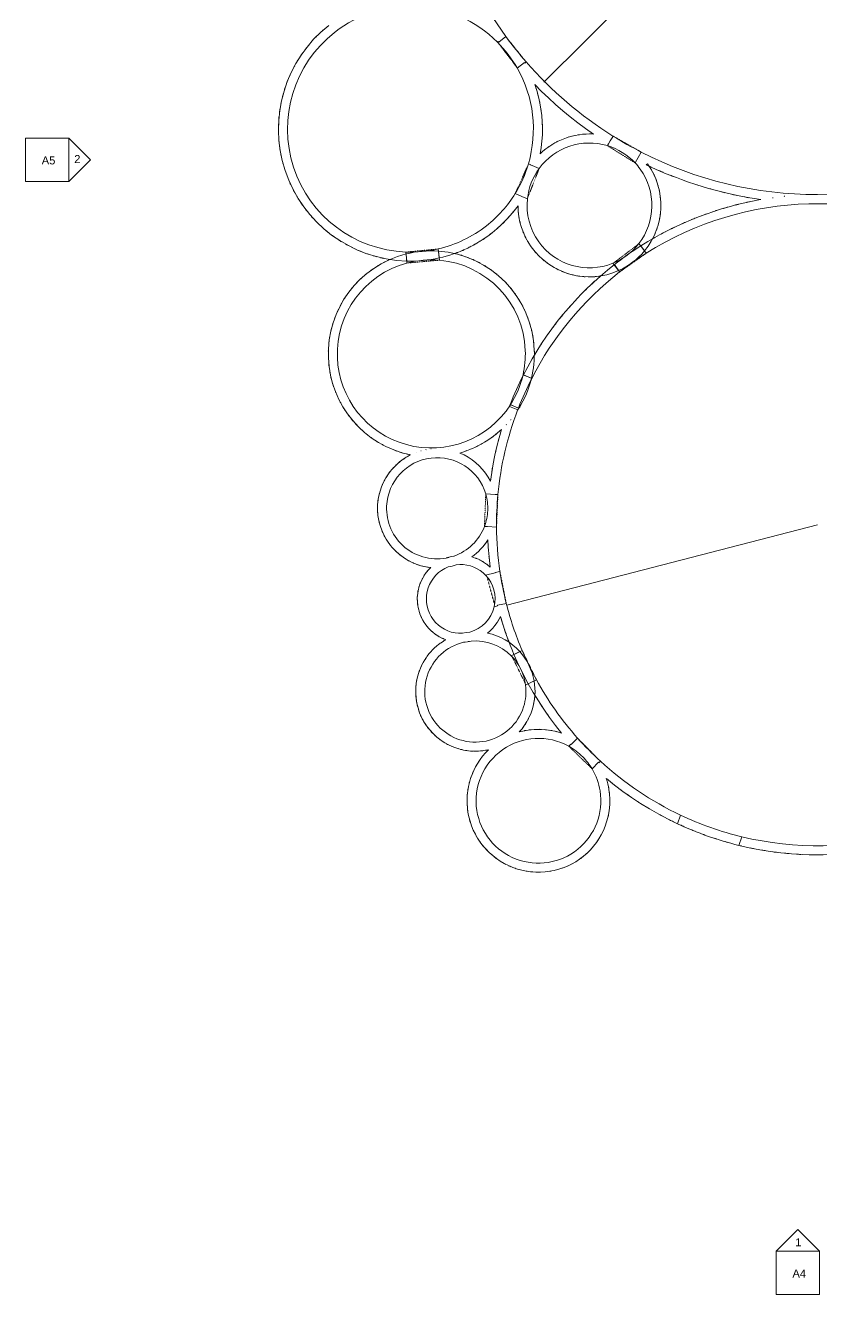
# Model space of a CAD drawing. Header units: inches. Extents: x -870 to 733, y -1250 to 961.
# Drawn here: x -870 to 11, y -1250 to 153 of the extents above; entities that cross this region are included whole.
import ezdxf

# ---------------------------------------------------------------- set-up
doc = ezdxf.new("R2010")
doc.units = ezdxf.units.IN
doc.header["$MEASUREMENT"] = 0
doc.linetypes.add('Overhead', pattern=[0.15625, 0.09375, -0.0625])
for name, color, linetype, lineweight in [('A-DETL', 90, 'Continuous', 9), ('A-GENM', 13, 'Continuous', 9), ('A-ROOF', 132, 'Continuous', 13), ('A-WALL', 113, 'Continuous', 13), ('G-ANNO-SYMB', 111, 'Continuous', 9)]:
    doc.layers.add(name, color=color, linetype=linetype, lineweight=lineweight)
doc.styles.add('Arial', font='arial.ttf', dxfattribs={"height": 8.851796})

# ---------------------------------------------------------------- blocks, each defined once
blk = doc.blocks.new('Opening-Cased - 36_ x 84_-254266-T_O_ Footing')
at = {"layer": 'A-GENM', "linetype": 'Overhead'}
blk.add_line((-18.3, 5), (17.7, 5), dxfattribs=at)
blk = doc.blocks.new('Opening-Cased - 36_ x 84_-V2-T_O_ Footing')
at = {"layer": 'A-GENM', "linetype": 'Overhead'}
blk.add_line((-16.7, -5), (16, -5), dxfattribs=at)
blk = doc.blocks.new('Opening-Cased - 36_ x 84_-V3-T_O_ Footing')
at = {"layer": 'A-GENM', "linetype": 'Overhead'}
blk.add_line((-16.1, -5), (15.5, -5), dxfattribs=at)
blk = doc.blocks.new('Opening-Cased - 36_ x 84_-V4-T_O_ Footing')
at = {"layer": 'A-GENM', "linetype": 'Overhead'}
blk.add_line((-17.4, -5), (-11.5, -5), dxfattribs=at)
blk = doc.blocks.new('Opening-Cased - 36_ x 84_-V5-T_O_ Footing')
at = {"layer": 'A-GENM', "linetype": 'Overhead'}
blk.add_line((-18.3, 5), (-15.6, 5), dxfattribs=at)
blk = doc.blocks.new('Opening-Cased - 36_ x 84_-V6-T_O_ Footing')
at = {"layer": 'A-GENM', "linetype": 'Overhead'}
blk.add_line((-17.5, -5), (16.9, -5), dxfattribs=at)
blk = doc.blocks.new('Opening-Cased - 36_ x 84_-V7-T_O_ Footing')
at = {"layer": 'A-GENM', "linetype": 'Overhead'}
blk.add_line((-17, -5), (16.3, -5), dxfattribs=at)
blk = doc.blocks.new('Opening-Cased - 36_ x 84_-V8-T_O_ Footing')
at = {"layer": 'A-GENM', "linetype": 'Overhead'}
blk.add_line((-18, -5), (17.4, -5), dxfattribs=at)
blk = doc.blocks.new('Elevation - Detail Number-164347-T_O_ Footing')
at = {"layer": 'G-ANNO-SYMB'}
for p, q in [((-0.25, -0.25), (-0.25, 0.25)), ((-0.25, 0.25), (0.25, 0.25)), ((0.25, 0.25), (0.25, -0.25)), ((0.25, -0.25), (-0.25, -0.25))]:
    blk.add_line(p, q, dxfattribs=at)
blk = doc.blocks.new('Elevation - Detail Number-164074-T_O_ Footing')
at = {"layer": 'G-ANNO-SYMB'}
for p, q in [((0, 0.25), (-0.25, 0)), ((0.25, 0), (0, 0.25)), ((-0.25, 0), (0.25, 0))]:
    blk.add_line(p, q, dxfattribs=at)

msp = doc.modelspace()

# ---------------------------------------------------------------- linework, layer by layer
at = {"layer": 'A-DETL'}
for p, q in [((-296.7, 90.3), (307.9, 694.9)), ((-337.8, -487.9), (5.9, -399))]:
    msp.add_line(p, q, dxfattribs=at)
at = {"layer": 'A-ROOF'}
for p, q in [((-43.7, -37.4), (-43.1, -37.4)), ((-98, -49.2), (-97.7, -49.1)), ((-362.8, -82.7), (-362.9, -82.8)), ((-361.3, -113.1), (-361.1, -113.2)), ((-275.8, -167), (-275.6, -166.7)), ((-284, -177.4), (-283.8, -177)), ((-291.8, -187.9), (-291.6, -187.6)), ((-299.1, -198.6), (-299, -198.4)), ((-347, -305.8), (-346.8, -305.3)), ((-437.9, -319), (-437.8, -319)), ((-402, -316), (-401.8, -316)), ((-350, -318.2), (-349.9, -317.8)), ((-358, -426.5), (-358.1, -425.9)), ((-343.6, -504.2), (-343.7, -503.9)), ((-342.3, -508.3), (-342.5, -507.7)), ((-306.7, -588.5), (-306.7, -588.6)), ((-305.2, -589.8), (-305.4, -589.5)), ((-314.5, -614.9), (-314.6, -615)), ((-312, -609.9), (-312.1, -609.9))]:
    msp.add_line(p, q, dxfattribs=at)
for centre, radius, start, end in [((-444.3, 38.5), 146, 134.8112, 136.129), ((-444.3, 38.5), 146, 131.5143, 132.6127), ((-444.3, 38.5), 146, 141.4051, 142.8684), ((-444.3, 38.5), 146, 138.1081, 139.5196), ((-444.3, 38.5), 146, 147.999, 149.5178), ((-444.3, 38.5), 146, 144.702, 146.1982), ((-444.3, 38.5), 146, 154.5931, 156.1406), ((-444.3, 38.5), 146, 151.296, 152.8312), ((-444.3, 38.5), 146, 161.1873, 162.752), ((-444.3, 38.5), 146, 157.8902, 159.4473), ((-444.3, 38.5), 146, 17.6867, 18.8329), ((-444.3, 38.5), 146, 164.4845, 166.0553), ((-444.3, 38.5), 146, 14.5785, 15.6204), ((-444.3, 38.5), 146, 171.079, 172.6589), ((-444.3, 38.5), 146, 167.7817, 169.3575), ((-444.3, 38.5), 146, 11.4929, 11.9617), ((-444.3, 38.5), 146, 7.5099, 8.4128), ((-444.3, 38.5), 146, 177.6737, 179.2597), ((-444.3, 38.5), 146, 174.3763, 175.9596), ((-444.3, 38.5), 146, 4.1964, 5.3169), ((-444.3, 38.5), 146, 1.0437, 2.1859), ((-444.3, 38.5), 146, 180.9711, 182.5594), ((-444.3, 38.5), 146, 357.939, 358.9548), ((-246.3, -45.9), 79, 106.6349, 107.9004), ((-246.3, -45.9), 79, 102.2961, 103.7387), ((-246.3, -45.9), 79, 98.1242, 99.4371), ((-246.3, -45.9), 79, 94.0362, 94.2646), ((-246.3, -45.9), 79, 88.6354, 89.8938), ((-444.3, 38.5), 146, 184.2686, 185.8588), ((-444.3, 38.5), 146, 187.5662, 189.1578), ((-444.3, 38.5), 146, 350.8264, 351.7739), ((-444.3, 38.5), 146, 354.855, 355.1341), ((-246.3, -45.9), 79, 124.6343, 125.907), ((-246.3, -45.9), 79, 120.3011, 121.744), ((-246.3, -45.9), 79, 116.1306, 117.4377), ((-246.3, -45.9), 79, 112.0362, 112.2163), ((-444.3, 38.5), 146, 190.8638, 192.4565), ((-444.3, 38.5), 146, 194.1616, 195.7551), ((-444.3, 38.5), 146, 197.4595, 199.0534), ((-444.3, 38.5), 146, 200.7575, 202.3516), ((5.9, 393), 437, 244.7606, 245.1862), ((-246.3, -45.9), 79, 32.2767, 33.4553), ((-246.3, -45.9), 79, 29.5899, 30.0738), ((-246.3, -45.9), 79, 27.8728, 30.0995), ((-246.3, -45.9), 79, 23.469, 25.6958), ((-246.3, -45.9), 79, 24.8329, 25.6278), ((5.9, 393), 437, 246.3348, 246.9973), ((5.9, 393), 437, 248.1258, 248.7687), ((-444.3, 38.5), 146, 204.0556, 205.6496), ((-246.3, -45.9), 79, 19.0652, 21.292), ((-246.3, -45.9), 79, 20.2457, 21.1819), ((-246.3, -45.9), 79, 14.6614, 16.8883), ((-246.3, -45.9), 79, 15.7152, 16.7362), ((5.9, 393), 437, 250.0057, 250.5248), ((5.9, 393), 437, 252.2734, 252.5252), ((5.9, 393), 437, 254.0244, 254.6171), ((-444.3, 38.5), 146, 207.3539, 208.9475), ((-444.3, 38.5), 146, 210.6524, 212.2453), ((-246.3, -45.9), 79, 10.2575, 12.4846), ((-246.3, -45.9), 79, 11.2104, 12.2907), ((-246.3, -45.9), 79, 5.8537, 8.0808), ((-246.3, -45.9), 79, 6.7195, 7.8453), ((-246.3, -45.9), 79, 1.4498, 3.6771), ((-246.3, -45.9), 79, 2.2369, 3.4), ((5.9, 393), 437, 255.7854, 256.4443), ((5.9, 393), 437, 257.5684, 258.2209), ((5.9, 393), 437, 259.4175, 259.9793), ((5.9, -399), 365, 101.8581, 102.5013), ((5.9, -399), 365, 95.6631, 95.7967), ((-444.3, 38.5), 146, 213.9511, 215.543), ((-444.3, 38.5), 146, 217.2501, 218.8406), ((-444.3, 38.5), 146, 320.5606, 321.529), ((-444.3, 38.5), 146, 320.9657, 321.4201), ((-246.3, -45.9), 79, 184.4173, 185.7905), ((-246.3, -45.9), 79, 352.6421, 354.8697), ((-246.3, -45.9), 79, 353.2862, 354.5097), ((-246.3, -45.9), 79, 357.046, 359.2734), ((-246.3, -45.9), 79, 357.7597, 358.9548), ((5.9, -399), 365, 109.6259, 110.4868), ((5.9, -399), 365, 109.8096, 110.1032), ((5.9, -399), 365, 107.6826, 108.5296), ((5.9, -399), 365, 107.7908, 108.0373), ((5.9, -399), 365, 105.7404, 106.5611), ((5.9, -399), 365, 105.7804, 105.9717), ((5.9, -399), 365, 103.799, 104.5681), ((5.9, -399), 365, 103.9063, 104.4081), ((-444.3, 38.5), 146, 220.5493, 222.1381), ((-444.3, 38.5), 146, 223.849, 225.4355), ((-444.3, 38.5), 146, 227.149, 228.7329), ((-444.3, 38.5), 146, 311.2427, 312.2109), ((-444.3, 38.5), 146, 314.2853, 315.4058), ((-444.3, 38.5), 146, 314.3766, 314.8187), ((-444.3, 38.5), 146, 317.3659, 318.4864), ((-444.3, 38.5), 146, 317.5352, 318.1194), ((-246.3, -45.9), 79, 188.6063, 190.2361), ((-246.3, -45.9), 79, 188.795, 189.5985), ((-246.3, -45.9), 79, 192.803, 194.5229), ((-246.3, -45.9), 79, 193.2519, 194.1652), ((-246.3, -45.9), 79, 197.0128, 198.7567), ((-246.3, -45.9), 79, 197.7088, 198.516), ((-246.3, -45.9), 79, 343.8343, 346.0623), ((-246.3, -45.9), 79, 344.3464, 345.6197), ((-246.3, -45.9), 79, 348.2382, 350.466), ((-246.3, -45.9), 79, 348.8153, 350.0647), ((5.9, -399), 365, 115.4673, 116.3308), ((5.9, -399), 365, 113.5174, 114.3856), ((5.9, -399), 365, 113.9224, 114.2357), ((5.9, -399), 365, 111.5706, 112.438), ((5.9, -399), 365, 111.845, 112.1693), ((-444.3, 38.5), 146, 230.4496, 232.0302), ((-444.3, 38.5), 146, 233.7508, 235.3275), ((-444.3, 38.5), 146, 237.0528, 238.6247), ((-444.3, 38.5), 146, 301.9041, 304.0098), ((-444.3, 38.5), 146, 305.0608, 308.2174), ((-444.3, 38.5), 146, 311.284, 311.5181), ((-246.3, -45.9), 79, 201.2466, 202.9665), ((-246.3, -45.9), 79, 202.1657, 202.8017), ((-246.3, -45.9), 79, 205.5335, 207.1633), ((-246.3, -45.9), 79, 206.6225, 207.0593), ((-246.3, -45.9), 79, 331.9467, 332.2853), ((5.9, -399), 365, 119.3864, 119.9959), ((-246.3, -45.9), 79, 332.0277, 332.8513), ((-246.3, -45.9), 79, 335.0265, 337.255), ((-246.3, -45.9), 79, 335.4126, 336.7301), ((-246.3, -45.9), 79, 339.4304, 341.6586), ((-246.3, -45.9), 79, 339.8789, 341.1749), ((5.9, -399), 365, 117.4223, 118.2745), ((5.9, -399), 365, 116.168, 116.3025), ((-444.3, 38.5), 146, 240.3558, 241.9219), ((-444.3, 38.5), 146, 243.6602, 245.219), ((-444.3, 38.5), 146, 246.9664, 248.5161), ((-421.2, -210.1), 114, 94.6442, 96.3793), ((-421.2, -210.1), 114, 92.0691, 92.6856), ((-444.3, 38.5), 146, 289.6048, 291.0049), ((-444.3, 38.5), 146, 290.3742, 290.6661), ((-444.3, 38.5), 146, 292.4337, 294.1924), ((-444.3, 38.5), 146, 293.6785, 293.9163), ((-444.3, 38.5), 146, 295.5906, 297.3981), ((-444.3, 38.5), 146, 297.0016, 297.1851), ((-444.3, 38.5), 146, 298.7474, 300.6439), ((-444.3, 38.5), 146, 300.3664, 300.4948), ((-246.3, -45.9), 79, 209.9792, 211.3522), ((-246.3, -45.9), 79, 211.0794, 211.3021), ((-246.3, -45.9), 79, 219.9874, 221.4689), ((-444.3, 38.5), 146, 250.2752, 251.8132), ((-444.3, 38.5), 146, 253.5876, 255.1102), ((-421.2, -210.1), 114, 120.6219, 122.4296), ((-444.3, 38.5), 146, 256.9055, 258.4072), ((-421.2, -210.1), 114, 116.8872, 118.698), ((-421.2, -210.1), 114, 113.6691, 114.9664), ((-444.3, 38.5), 146, 260.2326, 261.0533), ((-421.2, -210.1), 114, 76.3747, 76.9025), ((-421.2, -210.1), 114, 76.2207, 76.8588), ((-421.2, -210.1), 114, 72.5963, 74.1992), ((-421.2, -210.1), 114, 72.7394, 73.2538), ((-421.2, -210.1), 114, 68.9735, 70.5401), ((-421.2, -210.1), 114, 69.1069, 69.5107), ((-421.2, -210.1), 114, 65.3519, 66.8524), ((-421.2, -210.1), 114, 65.4764, 65.7675), ((-421.2, -210.1), 114, 61.7313, 63.0946), ((-421.2, -210.1), 114, 61.8473, 62.0244), ((-246.3, -45.9), 79, 224.4388, 226.2152), ((-246.3, -45.9), 79, 224.5727, 226.1716), ((-246.3, -45.9), 79, 228.8904, 230.792), ((-246.3, -45.9), 79, 229.0909, 230.7297), ((-246.3, -45.9), 79, 233.3422, 235.3122), ((-246.3, -45.9), 79, 233.6092, 235.2314), ((-421.2, -210.1), 114, 131.8289, 133.6243), ((-421.2, -210.1), 114, 128.0926, 129.8928), ((-421.2, -210.1), 114, 124.357, 126.1612), ((-421.2, -210.1), 114, 58.1115, 59.069), ((-421.2, -210.1), 114, 53.6542, 54.4923), ((-421.2, -210.1), 114, 49.5386, 50.8726), ((-421.2, -210.1), 114, 49.9409, 50.7951), ((-246.3, -45.9), 79, 237.7942, 239.8067), ((-246.3, -45.9), 79, 238.1275, 239.7076), ((-246.3, -45.9), 79, 242.2465, 244.2874), ((-246.3, -45.9), 79, 242.6457, 244.17), ((-246.3, -45.9), 79, 246.699, 248.7598), ((-246.3, -45.9), 79, 247.164, 248.6242), ((-246.3, -45.9), 79, 251.1519, 253.2269), ((-246.3, -45.9), 79, 251.6822, 253.073), ((-246.3, -45.9), 79, 255.6052, 257.6902), ((-246.3, -45.9), 79, 256.2005, 257.5181), ((-246.3, -45.9), 79, 260.059, 262.1509), ((-246.3, -45.9), 79, 260.7188, 261.9606), ((-246.3, -45.9), 79, 264.5134, 266.6097), ((-246.3, -45.9), 79, 265.237, 266.4012), ((-246.3, -45.9), 79, 268.9685, 271.067), ((-246.3, -45.9), 79, 269.7553, 270.8403), ((-246.3, -45.9), 79, 273.4245, 275.5231), ((-246.3, -45.9), 79, 274.2735, 275.2782), ((5.9, -399), 365, 131.0765, 131.438), ((-246.3, -45.9), 79, 277.8817, 279.0447), ((5.9, -399), 365, 131.0589, 131.265), ((-246.3, -45.9), 79, 278.7918, 279.1457), ((-421.2, -210.1), 114, 139.3038, 141.0875), ((-421.2, -210.1), 114, 135.5659, 137.3559), ((-421.2, -210.1), 114, 45.7641, 47.2521), ((-421.2, -210.1), 114, 45.9554, 47.052), ((-421.2, -210.1), 114, 42.0706, 43.6307), ((-421.2, -210.1), 114, 42.2003, 43.3089), ((-421.2, -210.1), 114, 38.4089, 40.0081), ((-421.2, -210.1), 114, 38.5091, 39.5658), ((5.9, -399), 365, 134.453, 135.3634), ((5.9, -399), 365, 132.4853, 133.4008), ((5.9, -399), 365, 132.9963, 133.328), ((-421.2, -210.1), 114, 150.5269, 152.2822), ((-421.2, -210.1), 114, 146.7838, 148.5506), ((-421.2, -210.1), 114, 143.043, 144.8191), ((-421.2, -210.1), 114, 34.7628, 36.3839), ((-421.2, -210.1), 114, 34.8448, 35.8226), ((-421.2, -210.1), 114, 31.1257, 32.7576), ((-421.2, -210.1), 114, 31.1942, 32.0795), ((5.9, -399), 365, 136.4228, 137.3258), ((-421.2, -210.1), 114, 158.0236, 159.7453), ((-421.2, -210.1), 114, 154.273, 156.0138), ((-421.2, -210.1), 114, 27.4941, 29.1282), ((-421.2, -210.1), 114, 27.5515, 28.3364), ((-421.2, -210.1), 114, 23.8662, 25.4945), ((-421.2, -210.1), 114, 23.914, 24.5933), ((-421.2, -210.1), 114, 20.2408, 21.854), ((5.9, -399), 365, 140.3729, 141.2502), ((5.9, -399), 365, 138.3955, 139.2881), ((-421.2, -210.1), 114, 165.5503, 167.2084), ((-421.2, -210.1), 114, 161.7812, 163.4769), ((-421.2, -210.1), 114, 20.2798, 20.8502), ((-421.2, -210.1), 114, 16.6173, 18.2023), ((-421.2, -210.1), 114, 16.648, 17.1071), ((-421.2, -210.1), 114, 12.9953, 14.5297), ((5.9, -399), 365, 142.3588, 143.2122), ((-421.2, -210.1), 114, 169.341, 170.94), ((-421.2, -210.1), 114, 13.0179, 13.364), ((-421.2, -210.1), 114, 9.6346, 10.8277), ((-421.2, -210.1), 114, 9.3743, 10.8112), ((-421.2, -210.1), 114, 5.7541, 6.9549), ((5.9, -399), 365, 144.3615, 145.1741), ((-421.2, -210.1), 114, 177.1594, 178.3846), ((-421.2, -210.1), 114, 173.1791, 174.6715), ((-421.2, -210.1), 114, 359.2903, 2.1346), ((5.9, -399), 365, 148.6293, 149.0799), ((5.9, -399), 365, 146.4071, 147.1359), ((-421.2, -210.1), 114, 185.8258, 187.0549), ((-421.2, -210.1), 114, 189.517, 190.9911), ((-421.2, -210.1), 114, 193.2082, 194.7867), ((-421.2, -210.1), 114, 196.8996, 198.5354), ((-421.2, -210.1), 114, 200.591, 202.2628), ((-421.2, -210.1), 114, 339.3508, 341.0232), ((-421.2, -210.1), 114, 343.0441, 344.7412), ((-421.2, -210.1), 114, 204.2826, 205.9788), ((-421.2, -210.1), 114, 207.9743, 209.6879), ((-421.2, -210.1), 114, 331.9646, 333.5424), ((-421.2, -210.1), 114, 335.6577, 337.2936), ((-421.2, -210.1), 114, 211.6661, 213.3925), ((-421.2, -210.1), 114, 215.3581, 217.0941), ((-421.2, -210.1), 114, 328.2716, 329.7434), ((-421.2, -210.1), 114, 219.0503, 220.7935), ((-421.2, -210.1), 114, 222.7426, 224.4913), ((-421.2, -210.1), 114, 226.4353, 228.1879), ((-421.2, -210.1), 114, 316.6234, 316.8128), ((-421.2, -210.1), 114, 320.3211, 320.4367), ((-421.2, -210.1), 114, 230.1281, 231.8835), ((-421.2, -210.1), 114, 233.8214, 235.5784), ((-421.2, -210.1), 114, 237.515, 239.2726), ((-421.2, -210.1), 114, 298.8239, 300.1564), ((-421.2, -210.1), 114, 302.0593, 303.3734), ((-421.2, -210.1), 114, 302.4744, 302.8318), ((-421.2, -210.1), 114, 305.3352, 306.5805), ((-421.2, -210.1), 114, 306.0494, 306.3435), ((-421.2, -210.1), 114, 308.7326, 309.7816), ((-421.2, -210.1), 114, 308.9991, 309.6074), ((-421.2, -210.1), 114, 309.6346, 309.7865), ((5.9, -399), 365, 164.8963, 165.4426), ((-421.2, -210.1), 114, 241.209, 242.9664), ((-421.2, -210.1), 114, 244.9037, 246.6597), ((-421.2, -210.1), 114, 248.599, 250.3527), ((-421.2, -210.1), 114, 252.2953, 254.0454), ((-421.2, -210.1), 114, 255.9927, 257.7377), ((-414.7, -380.8), 66, 117.8904, 120.1519), ((-414.7, -380.8), 66, 105.6734, 105.886), ((-414.7, -380.8), 66, 100.8049, 101.1008), ((-414.7, -380.8), 66, 95.9365, 96.1239), ((-421.2, -210.1), 114, 289.1986, 290.2477), ((-421.2, -210.1), 114, 292.3998, 293.6451), ((-421.2, -210.1), 114, 295.6069, 296.921), ((-421.2, -210.1), 114, 298.8951, 299.0501), ((5.9, -399), 365, 166.613, 167.2451), ((-414.7, -380.8), 66, 137.0462, 139.2771), ((-414.7, -380.8), 66, 132.2541, 134.4964), ((-414.7, -380.8), 66, 127.4647, 129.7153), ((-414.7, -380.8), 66, 122.6774, 124.9337), ((5.9, -399), 365, 170.1537, 170.7), ((5.9, -399), 365, 168.3512, 168.9833), ((-414.7, -380.8), 66, 151.4551, 153.6174), ((-414.7, -380.8), 66, 146.6443, 148.8376), ((-414.7, -380.8), 66, 141.8424, 144.0575), ((-414.7, -380.8), 66, 166.048, 167.9557), ((-414.7, -380.8), 66, 161.134, 163.1765), ((-414.7, -380.8), 66, 156.2808, 158.397), ((-414.7, -380.8), 66, 171.144, 172.7348), ((-414.7, -380.8), 66, 182.3787, 183.9496), ((-414.7, -380.8), 66, 187.168, 189.0982), ((-414.7, -380.8), 66, 191.9951, 194.063), ((-414.7, -380.8), 66, 196.8222, 198.9664), ((-414.7, -380.8), 66, 201.6493, 203.842), ((-414.7, -380.8), 66, 206.4765, 208.7026), ((-414.7, -380.8), 66, 211.3036, 213.5542), ((-414.7, -380.8), 66, 216.1308, 218.4), ((-414.7, -380.8), 66, 322.4811, 323.8247), ((-414.7, -380.8), 66, 322.5748, 323.4598), ((-414.7, -380.8), 66, 323.488, 323.792), ((-414.7, -380.8), 66, 220.958, 223.2418), ((-414.7, -380.8), 66, 225.7852, 228.0807), ((-414.7, -380.8), 66, 230.6124, 232.9175), ((-414.7, -380.8), 66, 309.5489, 310.8928), ((-414.7, -380.8), 66, 313.7715, 315.3267), ((-414.7, -380.8), 66, 314.0609, 314.6205), ((-414.7, -380.8), 66, 318.0469, 319.6022), ((-414.7, -380.8), 66, 318.7679, 319.3233), ((5.9, -399), 365, 184.044, 184.4657), ((5.9, -399), 365, 185.52, 185.9417), ((-414.7, -380.8), 66, 235.4397, 237.7527), ((-414.7, -380.8), 66, 240.2669, 242.5867), ((-414.7, -380.8), 66, 245.0942, 247.4197), ((-414.7, -380.8), 66, 249.9215, 252.2519), ((-414.7, -380.8), 66, 254.7488, 257.0835), ((-414.7, -380.8), 66, 259.5761, 261.9151), ((-388.7, -481), 48, 134.4039, 136.915), ((-388.7, -481), 48, 68.4052, 70.0708), ((-388.7, -481), 48, 62.9093, 64.8373), ((-388.7, -481), 48, 64.2743, 64.691), ((-388.7, -481), 48, 57.6101, 59.5381), ((-388.7, -481), 48, 58.4026, 58.9808), ((-388.7, -481), 48, 52.3765, 54.0423), ((-388.7, -481), 48, 52.9489, 53.2708), ((-388.7, -481), 48, 157.1261, 159.7476), ((-388.7, -481), 48, 151.4436, 154.0535), ((-388.7, -481), 48, 145.7626, 148.3529), ((-388.7, -481), 48, 140.0828, 142.6421), ((-388.7, -481), 48, 174.188, 176.8075), ((-388.7, -481), 48, 168.4975, 171.1236), ((-388.7, -481), 48, 162.8105, 165.4372), ((-388.7, -481), 48, 179.8833, 182.4895), ((-388.7, -481), 48, 185.5858, 188.1701), ((-388.7, -481), 48, 191.2995, 193.8496), ((-388.7, -481), 48, 197.0319, 199.5281), ((-388.7, -481), 48, 202.7996, 205.2058), ((-388.7, -481), 48, 208.647, 210.8829), ((-388.7, -481), 48, 329.4158, 331.0864), ((5.9, -399), 365, 196.1105, 197.7839), ((-388.7, -481), 48, 214.746, 216.5595), ((-388.7, -481), 48, 227.9118, 229.8628), ((-388.7, -481), 48, 313.3474, 315.0174), ((-388.7, -481), 48, 314.2426, 314.4972), ((-388.7, -481), 48, 318.5941, 320.5272), ((-388.7, -481), 48, 319.8016, 320.2144), ((-388.7, -481), 48, 323.9066, 325.8397), ((5.9, -399), 365, 198.335, 199.4587), ((5.9, -399), 365, 198.7335, 199.0398), ((5.9, -399), 365, 199.2315, 199.386), ((-388.7, -481), 48, 233.5885, 235.8732), ((-372.5, -583.4), 66, 129.7978, 131.6299), ((-388.7, -481), 48, 239.2658, 241.6964), ((-372.5, -583.4), 66, 125.1473, 127.0096), ((-388.7, -481), 48, 244.9438, 247.4542), ((-372.5, -583.4), 66, 120.5322, 122.348), ((-388.7, -481), 48, 274.2847, 276.057), ((-388.7, -481), 48, 279.7756, 280.4293), ((-388.7, -481), 48, 280.4293, 281.8945), ((5.9, -399), 365, 200.1145, 200.8545), ((-372.5, -583.4), 66, 145.4003, 146.4106), ((-372.5, -583.4), 66, 139.5909, 140.8182), ((-372.5, -583.4), 66, 134.534, 136.2298), ((-372.5, -583.4), 66, 159.1996, 161.0623), ((-372.5, -583.4), 66, 154.5843, 156.4009), ((-372.5, -583.4), 66, 149.987, 151.634), ((-372.5, -583.4), 66, 168.4896, 170.8717), ((-372.5, -583.4), 66, 163.6494, 166.0318), ((-372.5, -583.4), 66, 178.17, 180.5514), ((-372.5, -583.4), 66, 183.0103, 185.3913), ((-372.5, -583.4), 66, 173.3298, 175.7116), ((-372.5, -583.4), 66, 355.5032, 356.395), ((5.9, -399), 365, 211.0969, 211.5549), ((-372.5, -583.4), 66, 187.8507, 190.2312), ((-372.5, -583.4), 66, 192.691, 194.1632), ((-372.5, -583.4), 66, 194.1632, 195.071), ((-372.5, -583.4), 66, 197.5315, 199.9108), ((-372.5, -583.4), 66, 346.6755, 348.0904), ((-372.5, -583.4), 66, 351.0732, 352.7276), ((5.9, -399), 365, 212.7329, 213.4732), ((-372.5, -583.4), 66, 202.3719, 204.7506), ((-372.5, -583.4), 66, 207.2125, 209.5904), ((-372.5, -583.4), 66, 331.3418, 333.0493), ((-372.5, -583.4), 66, 336.2097, 337.6849), ((5.9, -399), 365, 214.6534, 215.3691), ((5.9, -399), 365, 216.645, 217.2547), ((-372.5, -583.4), 66, 212.0531, 214.4302), ((-372.5, -583.4), 66, 216.8938, 219.27), ((-372.5, -583.4), 66, 221.7345, 224.1097), ((-372.5, -583.4), 66, 226.5753, 228.9495), ((-372.5, -583.4), 66, 322.0124, 323.4877), ((-302.7, -704.2), 79, 100.1589, 101.497), ((-302.7, -704.2), 79, 100.5334, 101.3344), ((-372.5, -583.4), 66, 326.648, 328.3555), ((-302.7, -704.2), 79, 95.8257, 97.4141), ((-302.7, -704.2), 79, 96.9019, 97.3171), ((-302.7, -704.2), 79, 91.6474, 93.3236), ((-302.7, -704.2), 79, 92.469, 93.0503), ((-302.7, -704.2), 79, 87.5208, 89.2205), ((-302.7, -704.2), 79, 88.0355, 88.7141), ((-302.7, -704.2), 79, 83.4177, 85.0939), ((-302.7, -704.2), 79, 83.6013, 84.1381), ((-302.7, -704.2), 79, 79.3272, 80.9156), ((-302.7, -704.2), 79, 75.2443, 76.5825), ((-372.5, -583.4), 66, 231.4163, 233.7892), ((-372.5, -583.4), 66, 236.2573, 238.6289), ((-372.5, -583.4), 66, 241.0984, 243.4687), ((-372.5, -583.4), 66, 245.9397, 248.3084), ((-372.5, -583.4), 66, 250.7811, 253.1481), ((-372.5, -583.4), 66, 255.6227, 257.9878), ((-372.5, -583.4), 66, 260.4645, 262.8275), ((-372.5, -583.4), 66, 265.3065, 267.6672), ((-372.5, -583.4), 66, 270.1487, 272.5068), ((-372.5, -583.4), 66, 274.9912, 277.3465), ((-302.7, -704.2), 79, 141.0513, 142.6247), ((-302.7, -704.2), 79, 136.4589, 138.2374), ((-372.5, -583.4), 66, 279.8327, 282.1869), ((-302.7, -704.2), 79, 155.7811, 157.4562), ((-302.7, -704.2), 79, 151.395, 152.6594), ((-302.7, -704.2), 79, 146.176, 147.0102), ((-302.7, -704.2), 79, 164.5599, 166.4493), ((-302.7, -704.2), 79, 160.1692, 161.9901), ((-302.7, -704.2), 79, 14.4101, 14.9428), ((5.9, -399), 365, 230.6164, 231.4045), ((-302.7, -704.2), 79, 177.7616, 179.6901), ((-302.7, -704.2), 79, 173.3539, 175.2883), ((-302.7, -704.2), 79, 168.9543, 170.8769), ((-302.7, -704.2), 79, 9.8306, 10.8252), ((-302.7, -704.2), 79, 5.1301, 7.336), ((-302.7, -704.2), 79, 0.6016, 2.805), ((5.9, -399), 365, 232.6242, 233.4198), ((5.9, -399), 365, 234.6571, 235.4198), ((-302.7, -704.2), 79, 182.1829, 183.4095), ((-302.7, -704.2), 79, 183.4095, 184.0859), ((-302.7, -704.2), 79, 186.6301, 188.4782), ((-302.7, -704.2), 79, 351.5441, 353.7409), ((-302.7, -704.2), 79, 356.073, 356.5905), ((-302.7, -704.2), 79, 356.5905, 358.2737), ((5.9, -399), 365, 236.7662, 237.4119), ((-302.7, -704.2), 79, 190.8332, 193.0322), ((-302.7, -704.2), 79, 195.3654, 197.5612), ((-302.7, -704.2), 79, 342.4861, 344.6753), ((-302.7, -704.2), 79, 347.0151, 349.2084), ((5.9, -399), 365, 241.3873, 242.0361), ((5.9, -399), 365, 243.3795, 244.1431), ((-302.7, -704.2), 79, 199.8981, 202.0901), ((-302.7, -704.2), 79, 204.4314, 206.6191), ((-302.7, -704.2), 79, 208.9652, 211.1481), ((-302.7, -704.2), 79, 328.8993, 331.0721), ((-302.7, -704.2), 79, 333.4282, 335.6073), ((-302.7, -704.2), 79, 337.9572, 340.1417), ((5.9, -399), 365, 245.3695, 246.2087), ((5.9, -399), 365, 247.395, 248.2333), ((5.9, -399), 365, 249.4362, 250.2502), ((-302.7, -704.2), 79, 213.4999, 215.677), ((-302.7, -704.2), 79, 218.0355, 220.2059), ((-302.7, -704.2), 79, 222.5723, 224.7349), ((-302.7, -704.2), 79, 315.3125, 317.4582), ((-302.7, -704.2), 79, 319.8414, 321.9979), ((-302.7, -704.2), 79, 324.3703, 326.5357), ((5.9, -399), 365, 251.516, 252.2628), ((5.9, -399), 365, 253.7422, 254.2726), ((5.9, -399), 365, 256.2814, 256.6959), ((5.9, -399), 365, 258.2749, 258.985), ((-302.7, -704.2), 79, 227.1107, 229.2638), ((-302.7, -704.2), 79, 231.6511, 233.7927), ((-302.7, -704.2), 79, 236.1944, 238.3216), ((-302.7, -704.2), 79, 301.7258, 303.8194), ((-302.7, -704.2), 79, 306.2547, 308.3703), ((-302.7, -704.2), 79, 310.7836, 312.916), ((5.9, -399), 365, 260.273, 261.0595), ((5.9, -399), 365, 262.2792, 263.0861), ((5.9, -399), 365, 264.3016, 265.0943), ((5.9, -399), 365, 266.3638, 267.0934), ((5.9, -399), 365, 268.5821, 269.0875), ((-302.7, -704.2), 79, 240.7416, 242.8505), ((-302.7, -704.2), 79, 245.2947, 247.3794), ((-302.7, -704.2), 79, 249.857, 251.9083), ((-302.7, -704.2), 79, 254.4347, 256.4371), ((-302.7, -704.2), 79, 259.0419, 260.966), ((-302.7, -704.2), 79, 263.7164, 265.4949), ((-302.7, -704.2), 79, 268.6098, 270), ((-302.7, -704.2), 79, 279.0814, 280.6671), ((-302.7, -704.2), 79, 283.6103, 285.4501), ((-302.7, -704.2), 79, 288.1392, 290.0944), ((-302.7, -704.2), 79, 292.668, 294.6893), ((-302.7, -704.2), 79, 297.1969, 299.2608)]:
    msp.add_arc(centre, radius, start, end, dxfattribs=at)
at = {"layer": 'A-WALL'}
for p, q in [((-338.7, 140.8), (-346.5, 134.6)), ((-347.1, 135.4), (-348.1, 134.6)), ((-317.8, 111.4), (-316.2, 112.7)), ((-326.2, 106), (-318.2, 112.2)), ((-221.1, 29), (-223.2, 25.5)), ((-220.2, 30.8), (-221.2, 29)), ((-225.3, 22.1), (-226.5, 20.2)), ((-223.2, 25.5), (-225.2, 22.1)), ((-311.3, -1), (-313.8, 0.1)), ((-195.9, 1.2), (-192.3, 7.1)), ((-192.3, 7.1), (-188.9, 13)), ((-183.4, -0.9), (-182, 0)), ((-307, -2.9), (-311.5, -1.2)), ((-304.6, -4), (-307, -2.9)), ((-301.9, -4.9), (-304.5, -3.9)), ((-328.4, -32.8), (-320.9, -36.2)), ((-320.9, -36.2), (-314.9, -38.5)), ((-449.3, -97.4), (-448.4, -107.5)), ((-412.5, -104), (-413.5, -94)), ((-412.3, -106.5), (-413.2, -96.4)), ((-185.4, -96.2), (-191.7, -88)), ((-183.5, -98.8), (-189.3, -90.6)), ((-449.1, -99.5), (-448.2, -109.6)), ((-220.3, -109.8), (-214.1, -118)), ((-218.7, -111.3), (-212.9, -119.5)), ((-310.4, -237), (-319.8, -233.1)), ((-310, -237.2), (-319.2, -233.1)), ((-333.9, -265.9), (-324.8, -270)), ((-333.7, -266.3), (-324.3, -270.2)), ((-325.5, -271.8), (-334.8, -268.2)), ((-350.5, -365.4), (-361, -364.9)), ((-350.5, -365.5), (-350.5, -365.4)), ((-347.5, -365.6), (-350.5, -365.5)), ((-362.4, -400.9), (-359.1, -401.1)), ((-359.1, -401.1), (-349.1, -401.6)), ((-401.7, -435.3), (-401.8, -434.9)), ((-350.5, -452), (-361.1, -454.9)), ((-345.3, -450.7), (-350.6, -451.8)), ((-351.7, -489.6), (-347.9, -488.6)), ((-348.1, -488), (-338.2, -486)), ((-347.9, -488.6), (-348.1, -488)), ((-323.4, -539.3), (-332.8, -543.9)), ((-320.7, -538.1), (-329.7, -542.4)), ((-316.9, -576.3), (-307.5, -571.7)), ((-314, -574.8), (-305, -570.4)), ((-266.9, -641.5), (-269.2, -643.9)), ((-259.4, -634.9), (-266.5, -641.9)), ((-243.4, -668.9), (-236.2, -661.5)), ((-235.8, -662.2), (-234.2, -660.5)), ((-145.5, -720.1), (-148.9, -729.6)), ((-81, -753.6), (-77.6, -744.1))]:
    msp.add_line(p, q, dxfattribs=at)
at = {"layer": 'A-WALL', "flags": 128}
for points in [[(-318.2, 112.2), (-318, 111.8), (-317.8, 111.4)], [(-306.8, 87.7), (-304.6, 81.1), (-302.7, 74.3), (-301.1, 67.4), (-299.9, 60.4), (-299, 53.4), (-298.5, 46.4), (-298.3, 39.4), (-298.4, 32.3), (-298.9, 25.3), (-299.7, 18.3), (-300.8, 11.3)], [(-241.9, 33), (-250.5, 39.1), (-259.1, 45.5), (-267.5, 52), (-275.7, 58.8), (-283.7, 65.7), (-291.6, 72.9), (-299.3, 80.2), (-306.8, 87.7)], [(-225.2, 22.1), (-225.2, 22.1), (-225.3, 22.1)], [(-304.5, -3.9), (-304.6, -4), (-304.6, -4)], [(-56.9, -39.5), (-68.8, -37.6), (-80.7, -35.4), (-92.5, -32.8), (-104.2, -29.9), (-115.8, -26.7), (-127.4, -23.2), (-138.8, -19.4), (-150.1, -15.2), (-161.3, -10.8), (-172.4, -6), (-183.4, -0.9)], [(-325.3, -46.2), (-329.5, -51.8), (-333.9, -57.1), (-338.6, -62.2), (-343.5, -67.1), (-348.6, -71.8), (-353.9, -76.2)], [(-324.3, -270.2), (-325, -271.3), (-325.7, -272.3)], [(-343.5, -293.5), (-347.9, -297.4), (-352.6, -301.1), (-357.5, -304.6), (-362.5, -307.8), (-367.7, -310.7), (-373, -313.4), (-378.5, -315.8), (-384.1, -317.9), (-389.8, -319.7)], [(-355.9, -350.8), (-354.4, -341.1), (-352.8, -331.5), (-350.8, -321.9), (-348.6, -312.4), (-346.2, -302.9), (-343.5, -293.5)], [(-480.6, -377.9), (-480.2, -372.5), (-479.3, -367.2), (-477.9, -362), (-476.2, -356.9), (-474, -351.9), (-471.5, -347.2), (-468.5, -342.6), (-465.2, -338.4), (-461.6, -334.4), (-457.6, -330.7), (-453.4, -327.3), (-448.9, -324.4), (-444.2, -321.7)], [(-389.8, -319.7), (-385, -321.8), (-380.4, -324.4), (-376.1, -327.2), (-372, -330.5), (-368.1, -334), (-364.6, -337.8), (-361.3, -341.9), (-358.4, -346.3), (-355.9, -350.8)], [(-421.9, -446.4), (-427.4, -445.6), (-432.7, -444.3), (-438, -442.5), (-443, -440.4), (-447.9, -437.8), (-452.5, -434.8), (-456.9, -431.5), (-461, -427.8), (-464.8, -423.7), (-468.2, -419.4), (-471.2, -414.8), (-473.9, -410), (-476.1, -404.9), (-477.9, -399.7), (-479.3, -394.4), (-480.2, -388.9), (-480.6, -383.4), (-480.6, -377.9)], [(-359.1, -401.1), (-359.1, -401.1), (-359.1, -401.1)], [(-356.1, -445.8), (-356.9, -438.3), (-357.7, -430.8), (-358.3, -423.3), (-358.7, -415.7)], [(-401.8, -434.9), (-399, -434.2), (-396.1, -433.6)], [(-376.5, -434.6), (-372.7, -435.8), (-369.1, -437.2), (-365.6, -439), (-362.2, -441), (-359, -443.3), (-356.1, -445.8)], [(-405.2, -526.1), (-409.5, -524.3), (-413.6, -522.1), (-417.4, -519.5), (-421, -516.6), (-424.2, -513.3), (-427.2, -509.7), (-429.8, -505.9), (-432, -501.8), (-433.8, -497.5), (-435.1, -493.1), (-436.1, -488.6), (-436.6, -484), (-436.7, -479.4), (-436.3, -474.8), (-435.4, -470.2), (-434.2, -465.7), (-432.5, -461.4), (-430.4, -457.3), (-427.9, -453.4), (-425.1, -449.7), (-421.9, -446.4)], [(-402.6, -445.7), (-406.3, -447.4), (-409.8, -449.5), (-413.1, -451.9), (-416.1, -454.8), (-418.8, -457.9), (-421.1, -461.3), (-423.1, -464.9), (-424.6, -468.7), (-425.8, -472.7), (-426.4, -476.7), (-426.7, -480.8), (-426.5, -484.9), (-425.8, -489), (-424.8, -493), (-423.3, -496.8), (-421.4, -500.5), (-419.1, -503.9), (-416.4, -507), (-413.4, -509.9), (-410.2, -512.4), (-406.7, -514.5), (-402.9, -516.3), (-399.1, -517.6), (-395, -518.5), (-391, -519), (-386.8, -519)], [(-393.7, -443.4), (-398.1, -444.7), (-402.6, -445.7)], [(-361.1, -454.9), (-364, -452.1), (-367.2, -449.7), (-370.6, -447.6), (-374.2, -445.9), (-377.9, -444.6), (-381.8, -443.7), (-385.8, -443.1), (-389.8, -443.1), (-393.7, -443.4)], [(-350.6, -451.8), (-350.5, -451.9), (-350.5, -452)], [(-344.7, -500.3), (-346.5, -503.9), (-348.5, -507.2), (-350.8, -510.4), (-353.3, -513.5), (-356.1, -516.2), (-359.1, -518.8)], [(-386.8, -519), (-382.8, -518.2), (-378.7, -517.7)], [(-359.1, -518.8), (-354, -520.1), (-349, -521.7), (-344.2, -523.8), (-339.6, -526.2), (-335.1, -529), (-330.9, -532.1), (-327, -535.6), (-323.4, -539.3)], [(-377, -527.6), (-381.2, -528.4), (-385.4, -528.9)], [(-358, -647.8), (-363.5, -648.8), (-369, -649.3), (-374.6, -649.4), (-380.1, -649), (-385.6, -648.1), (-390.9, -646.8), (-396.2, -645), (-401.3, -642.8), (-406.2, -640.2), (-410.8, -637.1), (-415.2, -633.7), (-419.3, -630), (-423, -625.9), (-426.4, -621.5), (-429.4, -616.8), (-432, -612), (-434.2, -606.9), (-435.9, -601.6), (-437.2, -596.2), (-438.1, -590.7), (-438.5, -585.2), (-438.4, -579.7), (-437.8, -574.1), (-436.8, -568.7), (-435.4, -563.3)], [(-277.2, -629.4), (-284, -620.8), (-290.5, -612), (-296.8, -602.9), (-302.8, -593.7), (-308.5, -584.4), (-314, -574.8)], [(-309.6, -603.5), (-311.2, -608), (-313.2, -612.3), (-315.4, -616.6), (-318, -620.6), (-320.8, -624.5), (-323.9, -628.1)], [(-266.5, -641.9), (-266.7, -641.7), (-266.9, -641.5)], [(-148.9, -729.6), (-159.4, -724.5), (-169.7, -719), (-179.9, -713.2), (-189.9, -707.1), (-199.6, -700.7), (-209.2, -693.9), (-218.5, -686.9), (-227.6, -679.5)]]:
    msp.add_lwpolyline(points, dxfattribs=at)
at = {"layer": 'A-WALL'}
for centre, radius, start, end in [((5.9, 393), 427, 180, 216.1906), ((5.9, 393), 427, 270, 360), ((-444.3, 38.5), 136, 45.0067, 128.2174), ((-444.3, 38.5), 146, 128.2174, 268.3805), ((-444.3, 38.5), 136, 128.2174, 267.8568), ((5.9, 393), 427, 216.1906, 221.0226), ((-444.3, 38.5), 136, 29.7956, 45.0067), ((5.9, 393), 437, 216.1113, 216.2459), ((5.9, 393), 427, 221.0226, 238.017), ((-444.3, 38.5), 136, 343.6078, 29.7956), ((-246.3, -45.9), 79, 86.7628, 133.6058), ((-246.3, -45.9), 79, 71.3618, 71.4802), ((5.9, 393), 427, 238.017, 242.849), ((-246.3, -45.9), 69, 73.313, 143.6006), ((-246.3, -45.9), 69, 43.0697, 73.313), ((-444.3, 38.5), 136, 328.3967, 343.6078), ((-246.3, -45.9), 69, 35.5362, 43.0697), ((5.9, 393), 427, 242.849, 270), ((-246.3, -45.9), 79, 320.4068, 35.5362), ((-246.3, -45.9), 69, 143.6006, 173.8439), ((-246.3, -45.9), 79, 145.3854, 145.5518), ((-246.3, -45.9), 69, 322.358, 35.5362), ((-444.3, 38.5), 136, 308.2174, 328.3967), ((-246.3, -45.9), 69, 173.8439, 215.5362), ((5.9, -399), 365, 99.9177, 122.3277), ((-246.3, -45.9), 79, 180.2335, 215.5362), ((5.9, -399), 355, 60.8294, 122.248), ((-444.3, 38.5), 136, 283.0679, 308.2174), ((-444.3, 38.5), 146, 282.5442, 308.2174), ((-444.3, 38.5), 136, 267.8568, 283.0679), ((-421.2, -210.1), 114, 86.0233, 104.1632), ((-421.2, -210.1), 114, 2.1346, 85.9938), ((-246.3, -45.9), 79, 215.5362, 294.0659), ((-246.3, -45.9), 69, 215.5362, 292.1147), ((-246.3, -45.9), 69, 292.1147, 322.358), ((5.9, -399), 365, 122.3837, 127.9811), ((-246.3, -45.9), 79, 294.1288, 320.4068), ((-421.2, -210.1), 114, 104.1632, 182.1346), ((-421.2, -210.1), 104, 105.0452, 182.1346), ((-444.3, 38.5), 146, 268.3827, 282.5442), ((-421.2, -210.1), 104, 85.1117, 105.0452), ((-421.2, -210.1), 104, 2.1346, 85.1117), ((5.9, -399), 365, 127.9811, 152.9589), ((5.9, -399), 355, 122.248, 128.0608), ((5.9, -399), 355, 128.0608, 152.8792), ((-421.2, -210.1), 104, 347.2064, 2.1346), ((-421.2, -210.1), 114, 346.3243, 2.1346), ((-421.2, -210.1), 114, 182.1346, 258.3704), ((-421.2, -210.1), 104, 182.1346, 327.2728), ((5.9, -399), 365, 152.9963, 158.6122), ((-421.2, -210.1), 104, 327.4064, 347.2064), ((5.9, -399), 355, 152.8792, 158.6913), ((-421.2, -210.1), 114, 328.1549, 346.3218), ((5.9, -399), 365, 158.6122, 159.0009), ((5.9, -399), 355, 159.0871, 174.5959), ((5.9, -399), 355, 158.6919, 159.0009), ((-414.7, -380.8), 56, 16.4237, 177.5138), ((-414.7, -380.8), 56, 177.5138, 283.3719), ((-414.7, -380.8), 56, 357.5138, 16.4237), ((5.9, -399), 355, 174.5959, 180.4087), ((-414.7, -380.8), 56, 338.925, 357.5138), ((-414.7, -380.8), 56, 289.3676, 338.925), ((5.9, -399), 355, 180.4087, 188.3722), ((-414.7, -380.8), 66, 305.3504, 328.0234), ((-388.7, -481), 48, 105.8944, 109.4498), ((-388.7, -481), 38, 346.9433, 43.4907), ((5.9, -399), 355, 188.3722, 194.185), ((-388.7, -481), 38, 285.2016, 346.9433), ((5.9, -399), 355, 194.185, 203.0522), ((5.9, -399), 365, 196.1105, 203.1319), ((-372.5, -583.4), 66, 119.732, 162.2943), ((-372.5, -583.4), 56, 103.3512, 162.2943), ((-372.5, -583.4), 56, 44.8269, 94.6343), ((-372.5, -583.4), 56, 7.3282, 44.8269), ((5.9, -399), 365, 203.1332, 208.7853), ((-372.5, -583.4), 66, 10.251, 41.8986), ((5.9, -399), 355, 203.0522, 208.865), ((-372.5, -583.4), 56, 162.2943, 342.2943), ((-372.5, -583.4), 66, 342.2943, 10.251), ((5.9, -399), 355, 208.865, 221.6305), ((-372.5, -583.4), 56, 342.2943, 7.3282), ((-302.7, -704.2), 79, 71.1663, 105.575), ((-302.7, -704.2), 69, 60.9636, 189.0477), ((-302.7, -704.2), 69, 44.6749, 60.9636), ((5.9, -399), 355, 221.6305, 227.4433), ((-302.7, -704.2), 79, 134.4744, 189.0477), ((-302.7, -704.2), 69, 30.7203, 44.6749), ((-302.7, -704.2), 69, 9.0477, 30.7203), ((-302.7, -704.2), 79, 32.1437, 32.6715), ((5.9, -399), 355, 227.4433, 244.7485), ((-302.7, -704.2), 79, 9.0477, 18.1834), ((-302.7, -704.2), 79, 189.0477, 9.0477), ((-302.7, -704.2), 69, 189.0477, 9.0477), ((5.9, -399), 365, 244.9085, 256.229), ((5.9, -399), 355, 244.7485, 256.389), ((5.9, -399), 355, 256.389, 285.7145), ((5.9, -399), 365, 256.229, 285.7942)]:
    msp.add_arc(centre, radius, start, end, dxfattribs=at)

# ---------------------------------------------------------------- block references
at = {"layer": 'A-GENM'}
for name, p, rotation in [('Opening-Cased - 36_ x 84_-V8-T_O_ Footing', (-331.6, 123.9), 128.6065786661566), ('Opening-Cased - 36_ x 84_-V6-T_O_ Footing', (-332.9, 123.2), 307.4011676644768), ('Opening-Cased - 36_ x 84_-V8-T_O_ Footing', (-207.3, 17.7), 150.4330354455386), ('Opening-Cased - 36_ x 84_-254266-T_O_ Footing', (-208.8, 15.1), 148.1913560577199), ('Opening-Cased - 36_ x 84_-V6-T_O_ Footing', (-316.6, -18.7), 246.0022377348383), ('Opening-Cased - 36_ x 84_-254266-T_O_ Footing', (-313.2, -20.2), 248.7222609313758), ('Opening-Cased - 36_ x 84_-V6-T_O_ Footing', (-431.3, -100.8), 185.4623574242899), ('Opening-Cased - 36_ x 84_-V7-T_O_ Footing', (-203.1, -103.3), 217.236341062878), ('Opening-Cased - 36_ x 84_-254266-T_O_ Footing', (-431, -103.1), 185.0784789083827), ('Opening-Cased - 36_ x 84_-254266-T_O_ Footing', (-201.4, -105.3), 215.1543806605713), ('Opening-Cased - 36_ x 84_-V4-T_O_ Footing', (-322.1, -252), 247.2395976951235), ('Opening-Cased - 36_ x 84_-V5-T_O_ Footing', (-322.1, -251.9), 245.7855425179723), ('Opening-Cased - 36_ x 84_-254266-T_O_ Footing', (-356.7, -382.8), 87.67432410016704), ('Opening-Cased - 36_ x 84_-254266-T_O_ Footing', (-353.3, -383.7), 267.5023302610895), ('Opening-Cased - 36_ x 84_-V3-T_O_ Footing', (-350.5, -471), 285.2169785208252), ('Opening-Cased - 36_ x 84_-254266-T_O_ Footing', (-346.6, -469.7), 281.2786240268343), ('Opening-Cased - 36_ x 84_-V2-T_O_ Footing', (-319.8, -558), 296.0775841714662), ('Opening-Cased - 36_ x 84_-254266-T_O_ Footing', (-317.2, -556.7), 295.9585816980867), ('Opening-Cased - 36_ x 84_-254266-T_O_ Footing', (-253, -652.6), 135.8419177412063), ('Opening-Cased - 36_ x 84_-254266-T_O_ Footing', (-250.1, -651.4), 314.5368887219477)]:
    msp.add_blockref(name, p, dxfattribs=dict(at, rotation=rotation))
at = {"layer": 'G-ANNO-SYMB', "xscale": 95.99999999999994, "yscale": 95.99999999999994, "zscale": 95.99999999999994}
for name, p in [('Elevation - Detail Number-164347-T_O_ Footing', (-846.2, 4.5)), ('Elevation - Detail Number-164074-T_O_ Footing', (-15.7, -1202.3)), ('Elevation - Detail Number-164347-T_O_ Footing', (-15.7, -1226.3))]:
    msp.add_blockref(name, p, dxfattribs=at)
at = {"layer": 'G-ANNO-SYMB', "extrusion": (0, 0, -1), "xscale": 95.99999999999994, "yscale": 95.99999999999994, "zscale": 95.99999999999994, "rotation": 90.00000000000038}
msp.add_blockref('Elevation - Detail Number-164074-T_O_ Footing', (822.2, 4.5), dxfattribs=at)

# ---------------------------------------------------------------- next in the draw order: texts
at = {"layer": 'G-ANNO-SYMB', "char_height": 8.85, "attachment_point": 2, "line_spacing_factor": 0.938532, "style": 'Arial', "bg_fill": 3, "box_fill_scale": 1.25, "bg_fill_color": 0, "bg_fill_transparency": 0}
for s, insert, width in [('A5', (-844.6, 8.3), 18.036), ('2', (-812.8, 9.8), 8.208), ('1', (-15.2, -1188), 8.208), ('A4', (-14.2, -1222.5), 18.036)]:
    msp.add_mtext(s, dxfattribs=dict(at, insert=insert, width=width))

doc.saveas('drawing.dxf')
